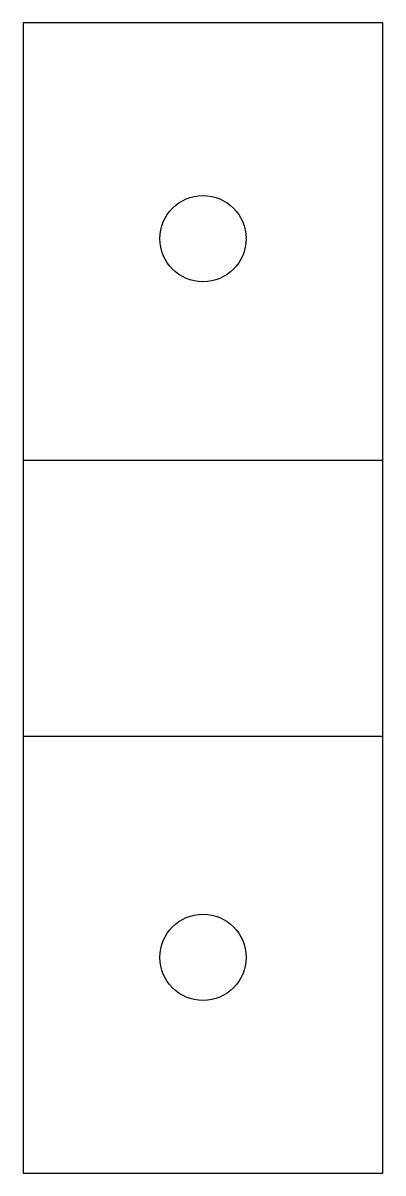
# Model space of a CAD drawing. Header units: millimetres. Extents: x -12.5 to 12.5, y 0 to 80.
import ezdxf

# ---------------------------------------------------------------- set-up
doc = ezdxf.new("R2010")
doc.units = ezdxf.units.MM
for name, color, linetype in [('BEND', 30, 'Continuous'), ('CUT_INNER', 6, 'Continuous'), ('CUT_OUTER', 1, 'Continuous')]:
    doc.layers.add(name, color=color, linetype=linetype)

msp = doc.modelspace()

# ---------------------------------------------------------------- linework, layer by layer
at = {"layer": 'BEND'}
for points in [[(-12.5, 49.6), (12.5, 49.6)], [(-12.5, 30.4), (12.5, 30.4)]]:
    msp.add_lwpolyline(points, dxfattribs=at)
at = {"layer": 'CUT_INNER'}
for centre in [(0, 65), (0, 15)]:
    msp.add_circle(centre, 3, dxfattribs=at)
at = {"layer": 'CUT_OUTER'}
msp.add_lwpolyline([(-12.5, 0), (12.5, 0), (12.5, 80), (-12.5, 80)], close=True, dxfattribs=at)

doc.saveas('drawing.dxf')
